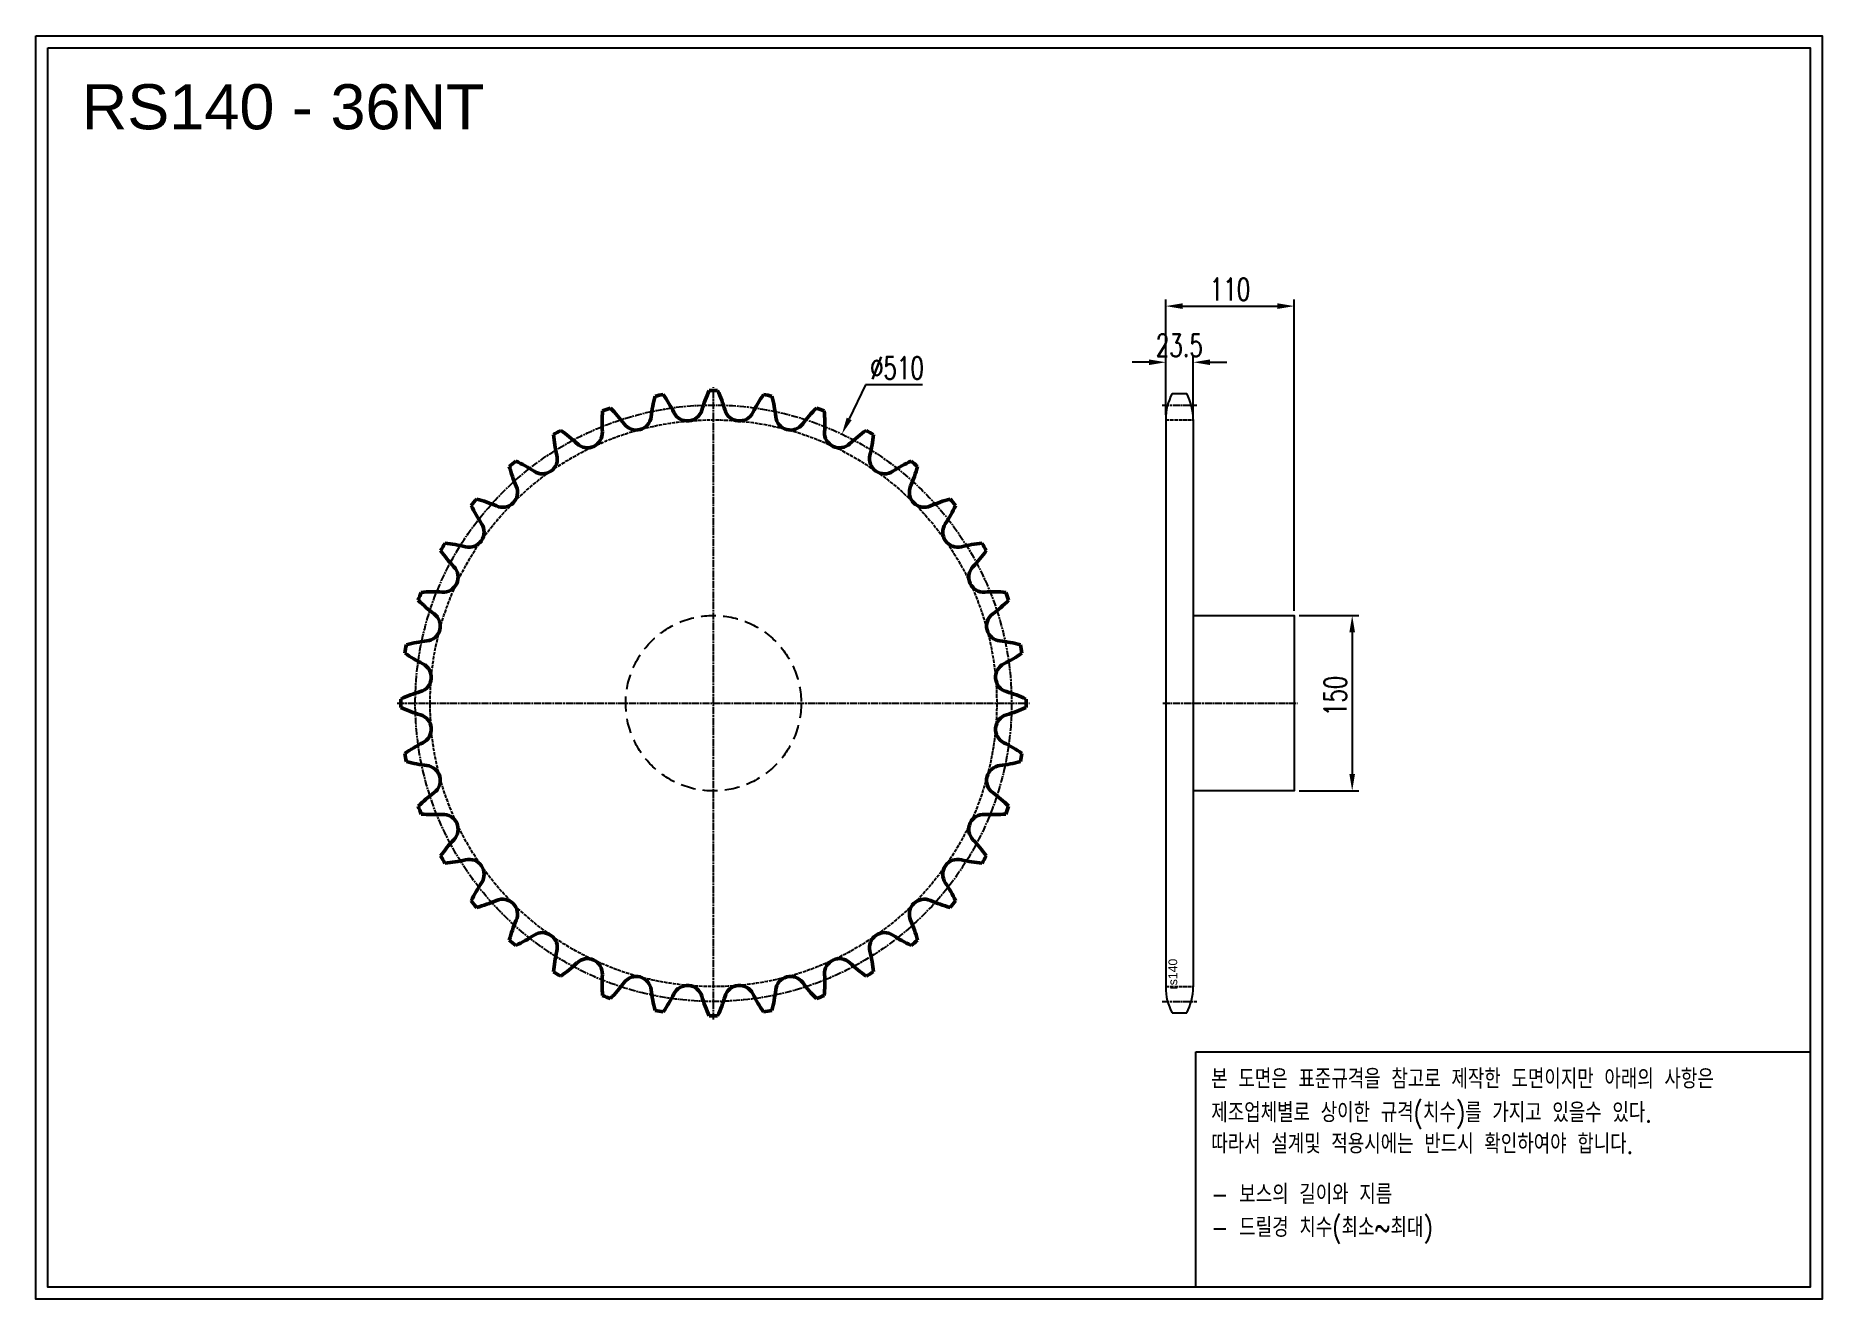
# Model space of a CAD drawing. Header units: millimetres. Extents: x 8456 to 9984, y 42078 to 43159.
import ezdxf

# ---------------------------------------------------------------- set-up
doc = ezdxf.new("R2010")
doc.units = ezdxf.units.MM
for name, pattern in [('AM_ISO02W050', [7.5, 6, -1.5]), ('AM_ISO02W050x2', [3.75, 3, -0.75]), ('AM_ISO08W050', [18, 12, -1.5, 3, -1.5]), ('AM_ISO08W050x2', [9, 6, -0.75, 1.5, -0.75]), ('HIDDEN', [9.525, 6.35, -3.175])]:
    doc.linetypes.add(name, pattern=pattern)
for name, color, linetype, lineweight in [('AM_0N', 7, 'Continuous', 50), ('AM_3N', 6, 'AM_ISO02W050', 25), ('AM_7', 4, 'AM_ISO08W050', 25), ('AM_7N', 4, 'AM_ISO08W050', 25)]:
    doc.layers.add(name, color=color, linetype=linetype, lineweight=lineweight)
doc.layers.add('HL', color=2, linetype='HIDDEN')
doc.layers.add('S-DIM', color=7, linetype='Continuous')
doc.styles.add('HAN', font='ROMANS.shx', dxfattribs={"width": 0.7, "bigfont": 'whgtxt.shx'})
doc.styles.add('HSG', font='SIMPLEX.shx', dxfattribs={"width": 0.7, "bigfont": 'HSG.shx'})
doc.styles.get("Standard").update_dxf_attribs({"font": 'arial.ttf'})
doc.dimstyles.new('APP32', dxfattribs={"dimscale": 8, "dimtxt": 2.4, "dimasz": 1.8, "dimexe": 0.7, "dimexo": 0.5, "dimgap": 0.6, "dimtad": 1, "dimtoh": 1, "dimdec": 1, "dimrnd": 0.01, "dimzin": 9, "dimdsep": 46, "dimtxsty": 'HSG', "dimcen": 0, "dimclrd": 1, "dimclre": 1, "dimclrt": 256, "dimazin": 2, "dimtp": 1, "dimtm": 1, "dimtfac": 0.5, "dimtdec": 1, "dimtofl": 0, "dimtmove": 0, "dimatfit": 3, "dimfxl": 0, "dimtvp": 1, "dimtolj": 2, "dimlwd": -1, "dimlwe": -1, "dimarcsym": 0})

# ---------------------------------------------------------------- blocks, each defined once
blk = doc.blocks.new('*D1')
at = {"layer": 'Defpoints', "color": 0, "transparency": 16777216}
for p in [(9532.4, 42663), (9532.4, 42513), (9581.9, 42513)]:
    blk.add_point(p, dxfattribs=at)
at = {"layer": 'S-DIM', "color": 1, "transparency": 16777216}
for p, q in [((9536.4, 42663), (9587.5, 42663)), ((9581.9, 42648.6), (9581.9, 42527.4)), ((9536.4, 42513), (9587.5, 42513))]:
    blk.add_line(p, q, dxfattribs=at)
for points in [[(9579.5, 42648.6), (9584.3, 42648.6), (9581.9, 42663)], [(9579.5, 42527.4), (9584.3, 42527.4), (9581.9, 42513)]]:
    blk.add_solid(points, dxfattribs=at)
at = {"layer": 'S-DIM', "transparency": 16777216, "insert": (9567.5, 42594.3), "char_height": 19.2, "attachment_point": 5, "rotation": 90, "style": 'HSG'}
blk.add_mtext('\\A2;150', dxfattribs=at)
blk = doc.blocks.new('*D2')
at = {"layer": 'Defpoints', "color": 0, "transparency": 16777216}
for p in [(9145.4, 42818.1), (8925.7, 42357.9)]:
    blk.add_point(p, dxfattribs=at)
at = {"layer": 'S-DIM', "color": 1, "transparency": 16777216}
for p, q in [((9165.6, 42860.3), (9151.6, 42831.1)), ((9214.5, 42860.3), (9165.6, 42860.3))]:
    blk.add_line(p, q, dxfattribs=at)
blk.add_solid([(9149.5, 42832.2), (9153.8, 42830.1), (9145.4, 42818.1)], dxfattribs=at)
at = {"layer": 'S-DIM', "transparency": 16777216, "insert": (9192.5, 42874.7), "char_height": 19.2, "attachment_point": 5, "style": 'HSG'}
blk.add_mtext('\\A2;∅510', dxfattribs=at)
blk = doc.blocks.new('*D3')
at = {"layer": 'Defpoints', "color": 0, "transparency": 16777216}
for p in [(9445.9, 42879.6), (9422.4, 42830.6), (9445.9, 42830.6)]:
    blk.add_point(p, dxfattribs=at)
at = {"layer": 'S-DIM', "color": 1, "transparency": 16777216}
for p, q in [((9408, 42879.6), (9393.6, 42879.6)), ((9422.4, 42834.6), (9422.4, 42885.2)), ((9445.9, 42834.6), (9445.9, 42885.2)), ((9460.3, 42879.6), (9474.7, 42879.6))]:
    blk.add_line(p, q, dxfattribs=at)
for points in [[(9408, 42882), (9408, 42877.2), (9422.4, 42879.6)], [(9460.3, 42882), (9460.3, 42877.2), (9445.9, 42879.6)]]:
    blk.add_solid(points, dxfattribs=at)
at = {"layer": 'S-DIM', "transparency": 16777216, "insert": (9434.1, 42894), "char_height": 19.2, "attachment_point": 5, "style": 'HSG'}
blk.add_mtext('\\A2;23.5', dxfattribs=at)
blk = doc.blocks.new('*D4')
at = {"layer": 'Defpoints', "color": 0, "transparency": 16777216}
for p in [(9532.4, 42927.6), (9422.4, 42830.6), (9532.4, 42663)]:
    blk.add_point(p, dxfattribs=at)
at = {"layer": 'S-DIM', "color": 1, "transparency": 16777216}
for p, q in [((9422.4, 42834.6), (9422.4, 42933.2)), ((9436.8, 42927.6), (9518, 42927.6)), ((9532.4, 42667), (9532.4, 42933.2))]:
    blk.add_line(p, q, dxfattribs=at)
for points in [[(9436.8, 42930), (9436.8, 42925.2), (9422.4, 42927.6)], [(9518, 42930), (9518, 42925.2), (9532.4, 42927.6)]]:
    blk.add_solid(points, dxfattribs=at)
at = {"layer": 'S-DIM', "transparency": 16777216, "insert": (9477.4, 42942), "char_height": 19.2, "attachment_point": 5, "style": 'HSG'}
blk.add_mtext('\\A2;110', dxfattribs=at)
blk = doc.blocks.new('notice1')
at = {"color": 4}
blk.add_lwpolyline([(-22142.12, 1735.9), (-22053.8, 1735.9), (-22053.8, 1702.07), (-22142.12, 1702.07)], close=True, dxfattribs=at)
at = {"color": 4, "style": 'HAN', "width": 0.8}
for s, p in [('본 도면은 표준규격을 참고로 제작한 도면이지만 아래의 사항은', (-22139.9, 1730.62)), ('제조업체별로 상이한 규격(치수)를 가지고 있을수 있다.', (-22139.9, 1725.78)), ('따라서 설계및 적용시에는 반드시 확인하여야 합니다.', (-22139.9, 1721.28)), ('- 보스의 길이와 지름', (-22139.9, 1714.03)), ('- 드릴경 치수(최소~최대)', (-22139.9, 1709.27))]:
    blk.add_text(s, height=2.7949, dxfattribs=at).set_placement(p)

msp = doc.modelspace()

# ---------------------------------------------------------------- linework, layer by layer
for p, q in [((9427.9, 42852.84), (9440.33, 42852.84)), ((9422.37, 42830.64), (9422.37, 42345.4)), ((9445.87, 42830.64), (9445.87, 42345.4)), ((9427.9, 42323.2), (9440.33, 42323.2))]:
    msp.add_line(p, q)
for points in [[(8455.9, 43158.8), (9983.96, 43158.8), (9983.96, 42078.35), (8455.9, 42078.35)], [(8466.19, 43148.51), (9973.67, 43148.51), (9973.67, 42088.64), (8466.19, 42088.64)]]:
    msp.add_lwpolyline(points, close=True)
msp.add_lwpolyline([(9445.87, 42663.02), (9532.37, 42663.02), (9532.37, 42513.02), (9445.87, 42513.02)])
for centre, start, end in [((9469.67, 42830.64), 152.00824, 180), ((9398.57, 42830.64), 0, 27.99176), ((9469.67, 42345.4), 180, 207.99176), ((9398.57, 42345.4), 332.00824, 0)]:
    msp.add_arc(centre, 47.3, start, end)
at = {"layer": 'AM_0N'}
for centre, radius, start, end in [((9097.4, 42820.45), 115.82, 164.87146, 173.75), ((9035.55, 42588.02), 267.37, 99.23134, 100.76866), ((8897.93, 42785.28), 115.82, 26.25, 35.12854), ((9136.83, 42806.18), 115.82, 154.87146, 163.75), ((9035.55, 42588.02), 267.37, 89.23134, 90.76866), ((8934.27, 42806.18), 115.82, 16.25, 25.12854), ((9173.17, 42785.28), 115.82, 144.87146, 153.75), ((9035.55, 42588.02), 267.37, 79.23134, 80.76866), ((8973.7, 42820.45), 115.82, 6.25, 15.12854), ((9056.1, 42827.66), 115.82, 174.87146, 183.75), ((9035.55, 42588.02), 267.37, 109.23134, 110.76866), ((8865.77, 42758.39), 115.82, 36.25, 45.12854), ((8969.52, 42834.46), 12.83, 216.25, 353.75), ((9013.31, 42842.18), 12.83, 206.25, 343.75), ((9057.79, 42842.18), 12.83, 196.25, 333.75), ((9101.58, 42834.46), 12.83, 186.25, 323.75), ((9205.33, 42758.39), 115.82, 134.87146, 143.75), ((9035.55, 42588.02), 267.37, 69.23134, 70.76866), ((9015, 42827.66), 115.82, 356.25, 5.12854), ((9035.55, 42588.02), 267.37, 119.23134, 120.76866), ((9014.18, 42827.59), 115.82, 184.87146, 193.75), ((8838.76, 42726.32), 115.82, 46.25, 55.12854), ((8927.73, 42819.25), 12.83, 226.25, 3.75), ((9143.37, 42819.25), 12.83, 176.25, 313.75), ((9232.34, 42726.32), 115.82, 124.87146, 133.75), ((9035.55, 42588.02), 267.37, 59.23134, 60.76866), ((9056.92, 42827.59), 115.82, 346.25, 355.12854), ((9035.55, 42588.02), 267.37, 129.23134, 130.76866), ((8972.9, 42820.24), 115.82, 194.87146, 203.75), ((8817.74, 42690.04), 115.82, 56.25, 65.12854), ((8889.21, 42797.01), 12.83, 236.25, 13.75), ((9181.89, 42797.01), 12.83, 166.25, 303.75), ((9253.36, 42690.04), 115.82, 114.87146, 123.75), ((9098.2, 42820.24), 115.82, 336.25, 345.12854), ((9035.55, 42588.02), 267.37, 49.23134, 50.76866), ((8855.15, 42768.43), 12.83, 246.25, 23.75), ((9215.95, 42768.43), 12.83, 156.25, 293.75), ((9035.55, 42588.02), 267.37, 139.23134, 140.76866), ((8933.53, 42805.83), 115.82, 204.87146, 213.75), ((8803.33, 42650.67), 115.82, 66.25, 75.12854), ((9267.77, 42650.67), 115.82, 104.87146, 113.75), ((9137.57, 42805.83), 115.82, 326.25, 335.12854), ((9035.55, 42588.02), 267.37, 39.23134, 40.76866), ((8826.56, 42734.36), 12.83, 256.25, 33.75), ((9244.54, 42734.36), 12.83, 146.25, 283.75), ((9035.55, 42588.02), 267.37, 149.23134, 150.76866), ((8795.98, 42609.39), 115.82, 76.25, 85.12854), ((9275.12, 42609.39), 115.82, 94.87146, 103.75), ((9035.55, 42588.02), 267.37, 29.23134, 30.76866), ((8897.26, 42784.81), 115.82, 214.87146, 223.75), ((9173.84, 42784.81), 115.82, 316.25, 325.12854), ((8804.32, 42695.84), 12.83, 266.25, 43.75), ((9266.78, 42695.84), 12.83, 136.25, 273.75), ((9035.55, 42588.02), 267.37, 159.23134, 160.76866), ((8795.91, 42567.47), 115.82, 86.25, 95.12854), ((9275.19, 42567.47), 115.82, 84.87146, 93.75), ((9035.55, 42588.02), 267.37, 19.23134, 20.76866), ((8865.19, 42757.8), 115.82, 224.87146, 233.75), ((8789.11, 42654.05), 12.83, 276.25, 53.75), ((9281.99, 42654.05), 12.83, 126.25, 263.75), ((9205.91, 42757.8), 115.82, 306.25, 315.12854), ((9035.55, 42588.02), 267.37, 169.23134, 170.76866), ((8803.12, 42526.17), 115.82, 96.25, 105.12854), ((9267.98, 42526.17), 115.82, 74.87146, 83.75), ((9035.55, 42588.02), 267.37, 9.23134, 10.76866), ((8838.29, 42725.64), 115.82, 234.87146, 243.75), ((8781.39, 42610.26), 12.83, 286.25, 63.75), ((9289.71, 42610.26), 12.83, 116.25, 253.75), ((9232.81, 42725.64), 115.82, 296.25, 305.12854), ((9035.55, 42588.02), 267.37, 179.23134, 180.76866), ((8817.39, 42486.75), 115.82, 106.25, 115.12854), ((9253.71, 42486.75), 115.82, 64.87146, 73.75), ((9035.55, 42588.02), 267.37, 359.23134, 0.76866), ((8817.39, 42689.3), 115.82, 244.87146, 253.75), ((8781.39, 42565.79), 12.83, 296.25, 73.75), ((9289.71, 42565.79), 12.83, 106.25, 243.75), ((9253.71, 42689.3), 115.82, 286.25, 295.12854), ((8838.29, 42450.4), 115.82, 116.25, 125.12854), ((9035.55, 42588.02), 267.37, 189.23134, 190.76866), ((9232.81, 42450.4), 115.82, 54.87146, 63.75), ((9035.55, 42588.02), 267.37, 349.23134, 350.76866), ((8803.12, 42649.88), 115.82, 254.87146, 263.75), ((8789.11, 42521.99), 12.83, 306.25, 83.75), ((9281.99, 42521.99), 12.83, 96.25, 233.75), ((9267.98, 42649.88), 115.82, 276.25, 285.12854), ((8865.19, 42418.24), 115.82, 126.25, 135.12854), ((9205.91, 42418.24), 115.82, 44.87146, 53.75), ((9035.55, 42588.02), 267.37, 199.23134, 200.76866), ((9035.55, 42588.02), 267.37, 339.23134, 340.76866), ((8795.91, 42608.58), 115.82, 264.87146, 273.75), ((8804.32, 42480.2), 12.83, 316.25, 93.75), ((9266.78, 42480.2), 12.83, 86.25, 223.75), ((9275.19, 42608.58), 115.82, 266.25, 275.12854), ((8897.26, 42391.24), 115.82, 136.25, 145.12854), ((9173.84, 42391.24), 115.82, 34.87146, 43.75), ((9035.55, 42588.02), 267.37, 209.23134, 210.76866), ((8795.98, 42566.65), 115.82, 274.87146, 283.75), ((8826.56, 42441.69), 12.83, 326.25, 103.75), ((9244.54, 42441.69), 12.83, 76.25, 213.75), ((9275.12, 42566.65), 115.82, 256.25, 265.12854), ((9035.55, 42588.02), 267.37, 329.23134, 330.76866), ((8933.53, 42370.21), 115.82, 146.25, 155.12854), ((9137.57, 42370.21), 115.82, 24.87146, 33.75), ((8803.33, 42525.37), 115.82, 284.87146, 293.75), ((8855.15, 42407.62), 12.83, 336.25, 113.75), ((9215.95, 42407.62), 12.83, 66.25, 203.75), ((9267.77, 42525.37), 115.82, 246.25, 255.12854), ((9035.55, 42588.02), 267.37, 219.23134, 220.76866), ((9035.55, 42588.02), 267.37, 319.23134, 320.76866), ((8972.9, 42355.8), 115.82, 156.25, 165.12854), ((8817.74, 42486), 115.82, 294.87146, 303.75), ((8889.21, 42379.03), 12.83, 346.25, 123.75), ((9181.89, 42379.03), 12.83, 56.25, 193.75), ((9253.36, 42486), 115.82, 236.25, 245.12854), ((9098.2, 42355.8), 115.82, 14.87146, 23.75), ((9035.55, 42588.02), 267.37, 229.23134, 230.76866), ((9014.18, 42348.45), 115.82, 166.25, 175.12854), ((9056.92, 42348.45), 115.82, 4.87146, 13.75), ((9035.55, 42588.02), 267.37, 309.23134, 310.76866), ((9035.55, 42588.02), 267.37, 239.23134, 240.76866), ((8838.76, 42449.73), 115.82, 304.87146, 313.75), ((8927.73, 42356.8), 12.83, 356.25, 133.75), ((9143.37, 42356.8), 12.83, 46.25, 183.75), ((9232.34, 42449.73), 115.82, 226.25, 235.12854), ((9035.55, 42588.02), 267.37, 299.23134, 300.76866), ((9056.1, 42348.38), 115.82, 176.25, 185.12854), ((8865.77, 42417.66), 115.82, 314.87146, 323.75), ((8969.52, 42341.59), 12.83, 6.25, 143.75), ((9097.4, 42355.59), 115.82, 186.25, 195.12854), ((9013.31, 42333.86), 12.83, 16.25, 153.75), ((9057.79, 42333.86), 12.83, 26.25, 163.75), ((8973.7, 42355.59), 115.82, 344.87146, 353.75), ((9101.58, 42341.59), 12.83, 36.25, 173.75), ((9205.33, 42417.66), 115.82, 216.25, 225.12854), ((9015, 42348.38), 115.82, 354.87146, 3.75), ((9035.55, 42588.02), 267.37, 249.23134, 250.76866), ((8897.93, 42390.76), 115.82, 324.87146, 333.75), ((9136.83, 42369.86), 115.82, 196.25, 205.12854), ((8934.27, 42369.86), 115.82, 334.87146, 343.75), ((9173.17, 42390.76), 115.82, 206.25, 215.12854), ((9035.55, 42588.02), 267.37, 289.23134, 290.76866), ((9035.55, 42588.02), 267.37, 259.23134, 260.76866), ((9035.55, 42588.02), 267.37, 269.23134, 270.76866), ((9035.55, 42588.02), 267.37, 279.23134, 280.76866)]:
    msp.add_arc(centre, radius, start, end, dxfattribs=at)
at = {"layer": 'AM_3N', "linetype": 'AM_ISO02W050x2'}
for p, q in [((9422.37, 42830.33), (9445.87, 42830.33)), ((9422.37, 42345.72), (9445.87, 42345.72))]:
    msp.add_line(p, q, dxfattribs=at)
msp.add_circle((9035.55, 42588.02), 242.3, dxfattribs=at)
at = {"layer": 'AM_7', "linetype": 'AM_ISO08W050x2'}
for p, q in [((9419.37, 42843.03), (9448.87, 42843.03)), ((9419.37, 42333.02), (9448.87, 42333.02))]:
    msp.add_line(p, q, dxfattribs=at)
msp.add_circle((9035.55, 42588.02), 255, dxfattribs=at)
at = {"layer": 'AM_7N', "linetype": 'AM_ISO08W050x2'}
for p, q in [((9035.55, 42317.65), (9035.55, 42858.39)), ((8765.18, 42588.02), (9305.92, 42588.02)), ((9419.79, 42588.02), (9535.21, 42588.02))]:
    msp.add_line(p, q, dxfattribs=at)
at = {"layer": 'HL', "ltscale": 2}
msp.add_circle((9035.55, 42588.02), 75, dxfattribs=at)

# ---------------------------------------------------------------- block references
at = {"xscale": 5.950011032469502, "yscale": 5.950011032469502, "zscale": 5.950011032469502}
msp.add_blockref('notice1', (141194.01, 31961.32), dxfattribs=at)

# ---------------------------------------------------------------- texts
msp.add_text('RS140 - 36NT', height=38.5875).set_placement((8495.25, 43078.79))
msp.add_text('rs140', height=7.5, rotation=90).set_placement((9432.21, 42343.31))

# ---------------------------------------------------------------- dimensions: what is measured, and where the dimension line sits
at = {"layer": 'S-DIM'}
dim = msp.add_linear_dim(base=(9532.37, 42927.57), p1=(9422.37, 42830.64), p2=(9532.37, 42663.02), dimstyle='APP32', dxfattribs=at)
dim.commit()
dim.dimension.update_dxf_attribs({"geometry": '*D4', "text_midpoint": (9477.37, 42941.97)})
dim = msp.add_linear_dim(base=(9445.87, 42879.57), p1=(9422.37, 42830.64), p2=(9445.87, 42830.64), dimstyle='APP32', dxfattribs=at)
dim.commit()
dim.dimension.update_dxf_attribs({"geometry": '*D3', "text_midpoint": (9434.12, 42879.57), "dimtype": 128})
dim = msp.add_diameter_dim_2p(p1=(8925.66, 42357.91), p2=(9145.44, 42818.13), dimstyle='APP32', dxfattribs=at)
dim.commit()
dim.dimension.update_dxf_attribs({"geometry": '*D2', "text_midpoint": (9192.46, 42860.32), "dimtype": 131})
dim = msp.add_linear_dim(base=(9581.94, 42513.02), p1=(9532.37, 42663.02), p2=(9532.37, 42513.02), angle=90, dimstyle='APP32', dxfattribs=at)
dim.commit()
dim.dimension.update_dxf_attribs({"geometry": '*D1', "text_midpoint": (9581.94, 42594.27), "dimtype": 128})

doc.saveas('drawing.dxf')
